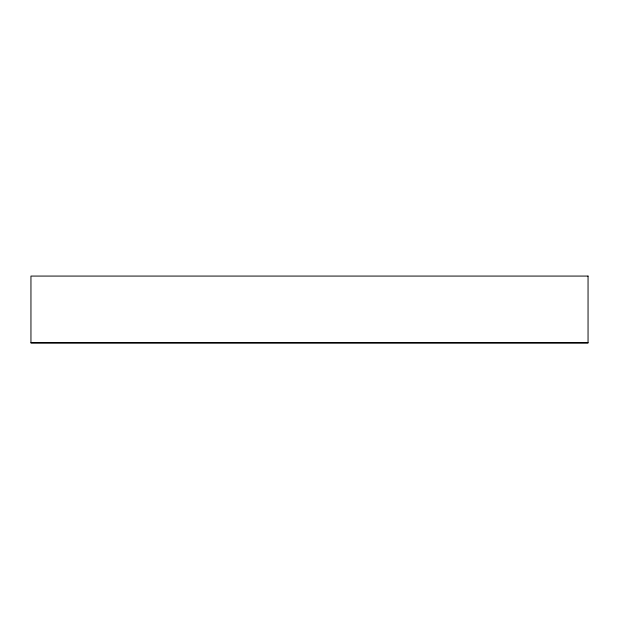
<?xml version="1.0" encoding="UTF-8"?>
<svg xmlns="http://www.w3.org/2000/svg" width="619" height="619" viewBox="0 0 619 619"><rect width="100%" height="100%" fill="white"/><g stroke="black" fill="none" stroke-linecap="round" stroke-linejoin="round"><path stroke-width="0.93" d="M30.95 342.794L588.05 342.794M588.05 276.074L30.95 276.074L30.95 342.926L588.05 342.926L588.05 276.074"/></g></svg>
